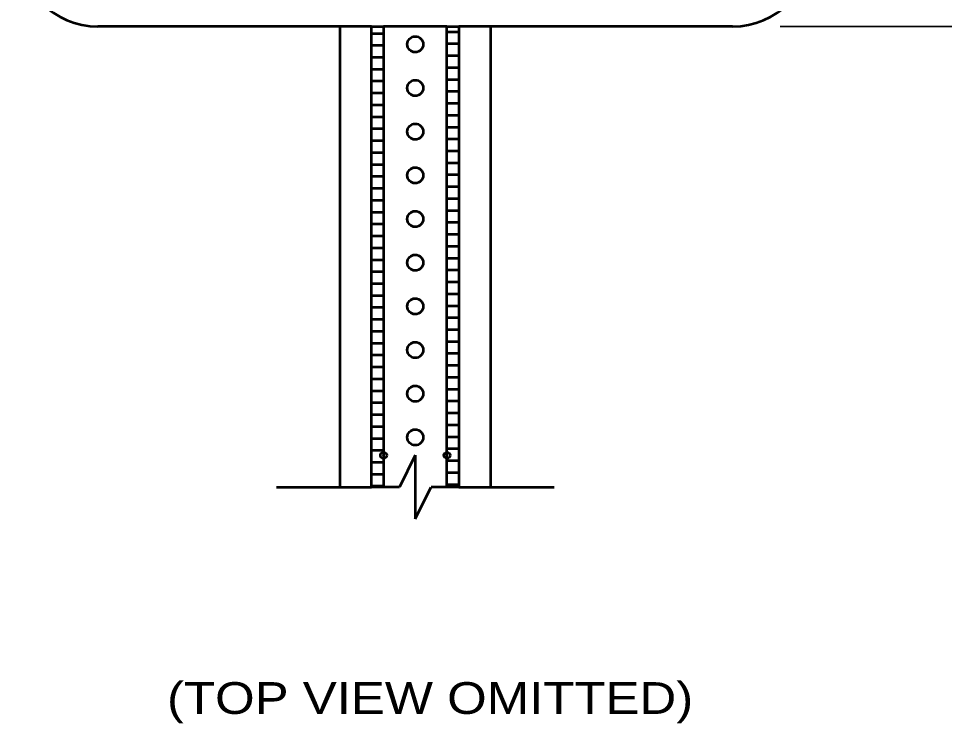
# Model space of a CAD drawing. Extents: x -50 to 630, y -382 to 58.
# Drawn here: x 24.9 to 83.3, y -263 to -218.6 of the extents above; entities that cross this region are included whole.
import ezdxf
from ezdxf.enums import TextEntityAlignment as Align

# ---------------------------------------------------------------- set-up
doc = ezdxf.new("R2010")
doc.units = 0
doc.header["$LTSCALE"] = 0.8
doc.header["$PDMODE"] = 32
doc.header["$PDSIZE"] = 0.4
doc.layers.add('1', color=7, linetype='Continuous', lineweight=53)

msp = doc.modelspace()

# ---------------------------------------------------------------- linework, layer by layer
at = {"layer": '1'}
for p, q in [((47.1752, -219.0982), (29.9252, -219.0982)), ((45.1752, -219.0982), (45.1752, -248.0982)), ((51.9252, -219.0982), (47.9252, -219.0982)), ((69.9252, -219.0982), (52.6752, -219.0982)), ((54.6752, -219.0982), (54.6752, -248.0982)), ((47.1752, -219.5312), (47.9252, -219.5312)), ((51.9252, -219.4278), (52.6752, -219.4278)), ((47.1752, -220.2812), (47.9252, -220.2812)), ((51.9252, -220.1778), (52.6752, -220.1778)), ((47.1752, -221.0312), (47.9252, -221.0312)), ((51.9252, -220.9278), (52.6752, -220.9278)), ((51.9252, -221.6778), (52.6752, -221.6778)), ((47.1752, -221.7812), (47.9252, -221.7812)), ((47.1752, -222.5312), (47.9252, -222.5312)), ((51.9252, -222.4278), (52.6752, -222.4278)), ((47.1752, -223.2812), (47.9252, -223.2812)), ((51.9252, -223.1778), (52.6752, -223.1778)), ((47.1752, -224.0312), (47.9252, -224.0312)), ((51.9252, -223.9278), (52.6752, -223.9278)), ((47.1752, -224.7812), (47.9252, -224.7812)), ((51.9252, -224.6778), (52.6752, -224.6778)), ((47.1752, -225.5312), (47.9252, -225.5312)), ((51.9252, -225.4278), (52.6752, -225.4278)), ((47.1752, -226.2812), (47.9252, -226.2812)), ((51.9252, -226.1778), (52.6752, -226.1778)), ((51.9252, -226.9278), (52.6752, -226.9278)), ((47.1752, -227.0312), (47.9252, -227.0312)), ((47.1752, -227.7812), (47.9252, -227.7812)), ((51.9252, -227.6778), (52.6752, -227.6778)), ((47.1752, -228.5312), (47.9252, -228.5312)), ((51.9252, -228.4278), (52.6752, -228.4278)), ((47.1752, -229.2812), (47.9252, -229.2812)), ((51.9252, -229.1778), (52.6752, -229.1778)), ((47.1752, -230.0312), (47.9252, -230.0312)), ((51.9252, -229.9278), (52.6752, -229.9278)), ((47.1752, -230.7812), (47.9252, -230.7812)), ((51.9252, -230.6778), (52.6752, -230.6778)), ((47.1752, -231.5312), (47.9252, -231.5312)), ((51.9252, -231.4278), (52.6752, -231.4278)), ((51.9252, -232.1778), (52.6752, -232.1778)), ((47.1752, -232.2812), (47.9252, -232.2812)), ((47.1752, -233.0312), (47.9252, -233.0312)), ((51.9252, -232.9278), (52.6752, -232.9278)), ((47.1752, -233.7812), (47.9252, -233.7812)), ((51.9252, -233.6778), (52.6752, -233.6778)), ((47.1752, -234.5312), (47.9252, -234.5312)), ((51.9252, -234.4278), (52.6752, -234.4278)), ((47.1752, -235.2812), (47.9252, -235.2812)), ((51.9252, -235.1778), (52.6752, -235.1778)), ((47.1752, -236.0312), (47.9252, -236.0312)), ((51.9252, -235.9278), (52.6752, -235.9278)), ((47.1752, -236.7812), (47.9252, -236.7812)), ((51.9252, -236.6778), (52.6752, -236.6778)), ((51.9252, -237.4278), (52.6752, -237.4278)), ((47.1752, -237.5312), (47.9252, -237.5312)), ((47.1752, -238.2812), (47.9252, -238.2812)), ((51.9252, -238.1778), (52.6752, -238.1778)), ((47.1752, -239.0312), (47.9252, -239.0312)), ((51.9252, -238.9278), (52.6752, -238.9278)), ((47.1752, -239.7812), (47.9252, -239.7812)), ((51.9252, -239.6778), (52.6752, -239.6778)), ((47.1752, -240.5312), (47.9252, -240.5312)), ((51.9252, -240.4278), (52.6752, -240.4278)), ((47.1752, -241.2812), (47.9252, -241.2812)), ((51.9252, -241.1778), (52.6752, -241.1778)), ((47.1752, -242.0312), (47.9252, -242.0312)), ((51.9252, -241.9278), (52.6752, -241.9278)), ((51.9252, -242.6778), (52.6752, -242.6778)), ((47.1752, -242.7812), (47.9252, -242.7812)), ((47.1752, -243.5312), (47.9252, -243.5312)), ((51.9252, -243.4278), (52.6752, -243.4278)), ((47.1752, -244.2812), (47.9252, -244.2812)), ((51.9252, -244.1778), (52.6752, -244.1778)), ((47.1752, -245.0312), (47.9252, -245.0312)), ((51.9252, -244.9278), (52.6752, -244.9278)), ((47.1752, -245.7812), (47.9252, -245.7812)), ((49.9252, -246.0982), (48.9252, -248.0982)), ((49.9252, -246.0982), (49.9252, -250.0982)), ((51.9252, -245.6778), (52.6752, -245.6778)), ((47.1752, -246.5312), (47.9252, -246.5312)), ((51.9252, -246.4278), (52.6752, -246.4278)), ((47.1752, -247.2812), (47.9252, -247.2812)), ((51.9252, -247.1778), (52.6752, -247.1778)), ((51.9252, -247.9278), (52.6752, -247.9278)), ((41.1752, -248.0982), (47.1752, -248.0982)), ((47.1752, -248.0312), (47.9252, -248.0312)), ((48.9252, -248.0982), (47.1752, -248.0982)), ((49.9252, -250.0982), (50.9252, -248.0982)), ((52.6752, -248.0982), (58.6752, -248.0982))]:
    msp.add_line(p, q, dxfattribs=at)
at = {"layer": '1', "lineweight": 35}
msp.add_line((72.9252, -219.0982), (111.0152, -219.0982), dxfattribs=at)
at = {"layer": '1'}
for points in [[(47.1752, -248.0982), (47.1752, -219.0982), (47.9252, -219.0982), (47.9252, -248.0982)], [(51.9252, -248.0982), (51.9252, -219.0982), (52.6752, -219.0982), (52.6752, -248.0982), (50.9252, -248.0982)]]:
    msp.add_lwpolyline(points, dxfattribs=at)
for centre in [(49.9252, -220.2202), (49.9252, -222.9702), (49.9252, -225.7202), (49.9252, -228.4702), (49.9252, -231.2202), (49.9252, -233.9702), (49.9252, -236.7202), (49.9252, -239.4702), (49.9252, -242.2202), (49.9252, -244.9702)]:
    msp.add_circle(centre, 0.5, dxfattribs=at)
for centre, start, end in [((29.9252, -214.0982), 180, 270), ((69.9252, -214.0982), 270, 0)]:
    msp.add_arc(centre, 5, start, end, dxfattribs=at)
for p in [(47.9252, -246.0982), (51.9252, -246.0982)]:
    msp.add_point(p, dxfattribs=at)

# ---------------------------------------------------------------- texts
at = {"layer": '1', "width": 1.2}
msp.add_text('(TOP VIEW OMITTED)', height=2, dxfattribs=at).set_placement((50.8605, -262.3818), align=Align.CENTER)

doc.saveas('drawing.dxf')
